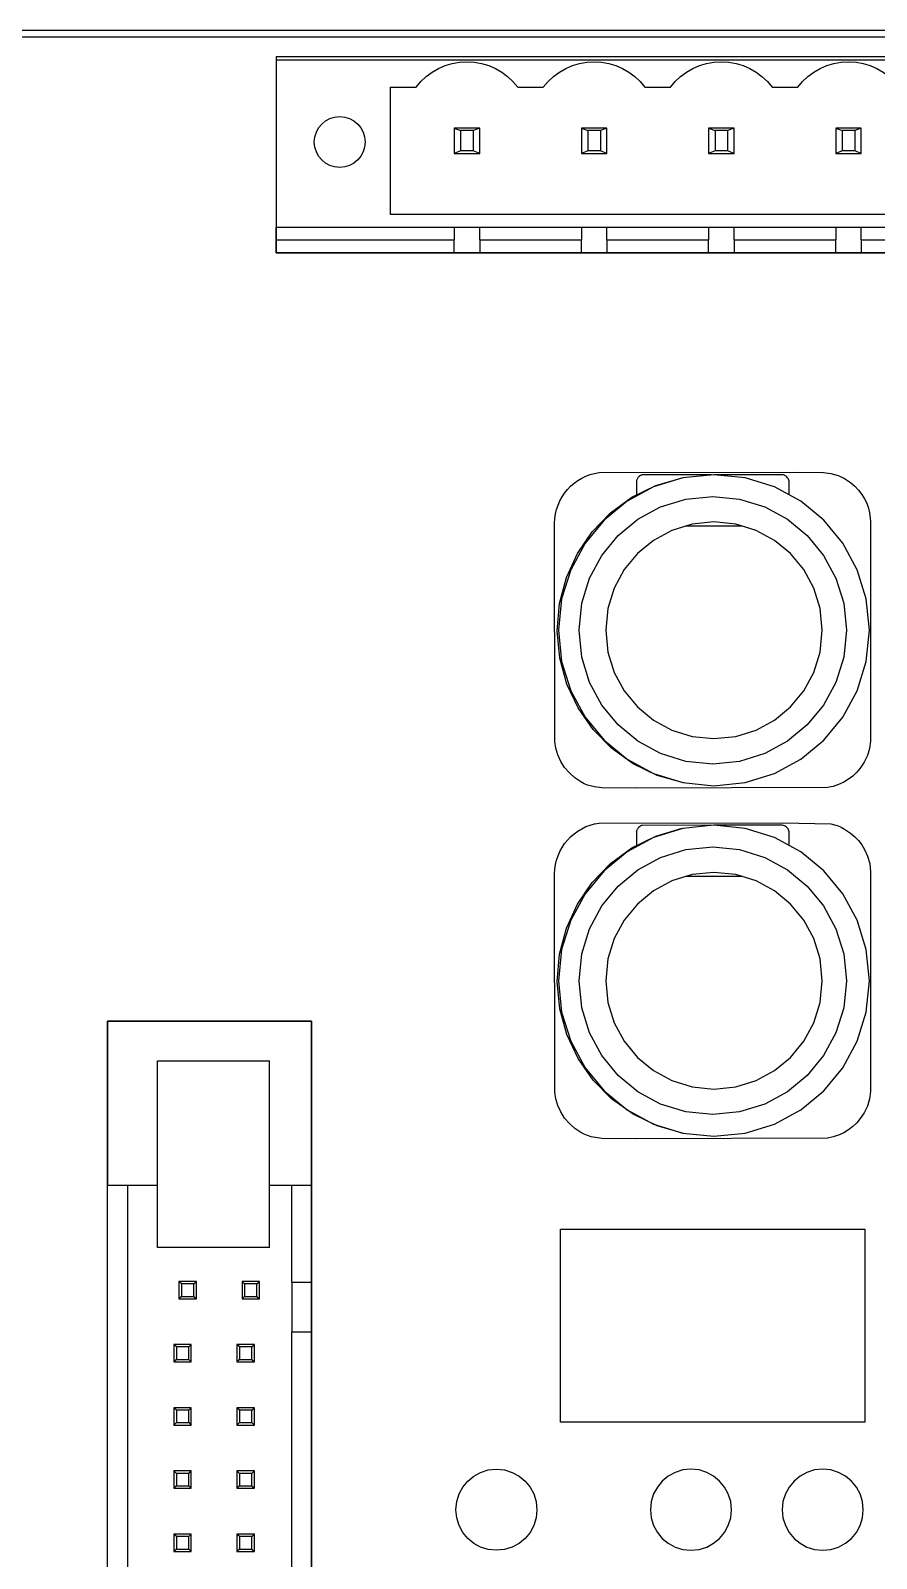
# Model space of a CAD drawing. Header units: metres. Extents: x 0 to 3575, y 0 to 842.
# Drawn here: x 308.45 to 332.1, y 355.48 to 398.17 of the extents above; entities that cross this region are included whole.
import ezdxf

# ---------------------------------------------------------------- set-up
doc = ezdxf.new("R2010")
doc.units = ezdxf.units.M
doc.layers.add('SCHEMATICS', color=7, linetype='Continuous')

msp = doc.modelspace()

# ---------------------------------------------------------------- linework, layer by layer
at = {"layer": 'SCHEMATICS', "color": 7}
for p, q in [((347.314, 398.172), (211.688, 398.172)), ((214.234, 397.994), (346.225, 397.994)), ((343.769, 397.44), (315.321, 397.44)), ((315.321, 397.44), (315.321, 392.675)), ((318.519, 393.031), (318.519, 396.587)), ((318.519, 396.587), (319.231, 396.587)), ((322.075, 396.587), (322.787, 396.587)), ((325.631, 396.587), (326.342, 396.587)), ((329.186, 396.587), (329.9, 396.587)), ((320.299, 395.449), (320.475, 395.376)), ((321.01, 395.449), (320.299, 395.449)), ((320.299, 395.449), (320.299, 394.737)), ((320.475, 395.376), (320.475, 394.807)), ((320.832, 395.376), (320.475, 395.376)), ((321.01, 395.449), (320.832, 395.376)), ((320.832, 395.376), (320.832, 394.807)), ((321.01, 394.737), (321.01, 395.449)), ((323.852, 395.449), (324.033, 395.376)), ((324.566, 395.449), (323.852, 395.449)), ((323.852, 395.449), (323.852, 394.737)), ((324.033, 395.376), (324.033, 394.807)), ((324.386, 395.376), (324.033, 395.376)), ((324.566, 395.449), (324.386, 395.376)), ((324.386, 395.376), (324.386, 394.807)), ((324.566, 394.737), (324.566, 395.449)), ((327.409, 395.449), (327.59, 395.376)), ((328.121, 395.449), (327.409, 395.449)), ((327.409, 395.449), (327.409, 394.737)), ((327.59, 395.376), (327.59, 394.807)), ((327.942, 395.376), (327.59, 395.376)), ((328.121, 395.449), (327.942, 395.376)), ((327.942, 395.376), (327.942, 394.807)), ((328.121, 394.737), (328.121, 395.449)), ((330.966, 395.449), (331.143, 395.376)), ((331.677, 395.449), (330.966, 395.449)), ((330.966, 395.449), (330.966, 394.737)), ((331.143, 395.376), (331.143, 394.807)), ((331.5, 395.376), (331.143, 395.376)), ((331.677, 395.449), (331.5, 395.376)), ((331.5, 395.376), (331.5, 394.807)), ((331.677, 394.737), (331.677, 395.449)), ((320.475, 394.807), (320.299, 394.737)), ((320.299, 394.737), (321.01, 394.737)), ((320.832, 394.807), (320.475, 394.807)), ((321.01, 394.737), (320.832, 394.807)), ((324.033, 394.807), (323.852, 394.737)), ((323.852, 394.737), (324.566, 394.737)), ((324.386, 394.807), (324.033, 394.807)), ((324.566, 394.737), (324.386, 394.807)), ((327.59, 394.807), (327.409, 394.737)), ((327.409, 394.737), (328.121, 394.737)), ((327.942, 394.807), (327.59, 394.807)), ((328.121, 394.737), (327.942, 394.807)), ((331.143, 394.807), (330.966, 394.737)), ((330.966, 394.737), (331.677, 394.737)), ((331.5, 394.807), (331.143, 394.807)), ((331.677, 394.737), (331.5, 394.807)), ((340.211, 393.031), (318.519, 393.031)), ((315.321, 392.321), (315.321, 392.675)), ((315.321, 392.675), (343.769, 392.675)), ((320.299, 392.675), (320.299, 392.321)), ((321.01, 392.321), (321.01, 392.675)), ((323.852, 392.675), (323.852, 392.321)), ((324.566, 392.321), (324.566, 392.675)), ((327.409, 392.675), (327.409, 392.321)), ((328.121, 392.321), (328.121, 392.675)), ((330.966, 392.675), (330.966, 392.321)), ((331.677, 392.321), (331.677, 392.675)), ((315.321, 391.964), (315.321, 392.321)), ((315.321, 392.321), (320.299, 392.321)), ((343.769, 391.964), (315.321, 391.964)), ((320.299, 391.964), (320.299, 392.321)), ((321.01, 392.321), (321.01, 391.964)), ((321.01, 392.321), (323.852, 392.321)), ((323.852, 391.964), (323.852, 392.321)), ((324.566, 392.321), (327.409, 392.321)), ((324.566, 392.321), (324.566, 391.964)), ((327.409, 391.964), (327.409, 392.321)), ((328.121, 392.321), (330.966, 392.321)), ((328.121, 392.321), (328.121, 391.964)), ((330.966, 391.964), (330.966, 392.321)), ((331.677, 392.321), (331.677, 391.964)), ((331.677, 392.321), (334.521, 392.321)), ((323.647, 385.524), (323.754, 385.6)), ((323.754, 385.6), (323.862, 385.666)), ((323.862, 385.666), (323.979, 385.719)), ((323.979, 385.719), (324.097, 385.764)), ((324.097, 385.764), (324.223, 385.799)), ((324.223, 385.799), (324.353, 385.819)), ((324.353, 385.819), (329.897, 385.834)), ((325.392, 385.585), (325.39, 385.564)), ((325.39, 385.564), (325.39, 385.547)), ((325.39, 385.547), (325.39, 385.196)), ((325.396, 385.605), (325.392, 385.585)), ((325.402, 385.622), (325.396, 385.605)), ((325.408, 385.639), (325.402, 385.622)), ((325.418, 385.658), (325.408, 385.639)), ((325.441, 385.689), (325.418, 385.658)), ((325.457, 385.705), (325.441, 385.689)), ((325.474, 385.719), (325.457, 385.705)), ((325.502, 385.736), (325.474, 385.719)), ((325.531, 385.75), (325.502, 385.736)), ((325.541, 385.754), (325.531, 385.75)), ((325.552, 385.756), (325.541, 385.754)), ((327.488, 385.76), (325.552, 385.756)), ((329.465, 385.758), (327.56, 385.76)), ((329.502, 385.753), (329.465, 385.758)), ((329.527, 385.745), (329.502, 385.753)), ((329.552, 385.732), (329.527, 385.745)), ((329.574, 385.717), (329.552, 385.732)), ((329.595, 385.7), (329.574, 385.717)), ((329.615, 385.678), (329.595, 385.7)), ((329.632, 385.659), (329.615, 385.678)), ((329.644, 385.633), (329.632, 385.659)), ((329.652, 385.608), (329.644, 385.633)), ((329.658, 385.576), (329.652, 385.608)), ((329.662, 385.217), (329.658, 385.576)), ((329.897, 385.834), (330.62, 385.82)), ((330.62, 385.82), (330.826, 385.795)), ((330.826, 385.795), (331.028, 385.742)), ((331.028, 385.742), (331.119, 385.703)), ((331.119, 385.703), (331.211, 385.655)), ((331.211, 385.655), (331.38, 385.54)), ((331.38, 385.54), (331.495, 385.439)), ((323.251, 385.027), (323.313, 385.139)), ((323.313, 385.139), (323.382, 385.247)), ((323.382, 385.247), (323.462, 385.347)), ((323.462, 385.347), (323.551, 385.44)), ((323.551, 385.44), (323.647, 385.524)), ((331.495, 385.439), (331.596, 385.332)), ((331.596, 385.332), (331.691, 385.212)), ((331.691, 385.212), (331.768, 385.086)), ((323.13, 384.663), (323.159, 384.787)), ((323.159, 384.787), (323.201, 384.909)), ((323.201, 384.909), (323.251, 385.027)), ((331.768, 385.086), (331.829, 384.961)), ((331.829, 384.961), (331.877, 384.83)), ((331.877, 384.83), (331.911, 384.698)), ((331.911, 384.698), (331.94, 384.462)), ((323.105, 384.408), (323.112, 384.536)), ((323.112, 378.307), (323.105, 384.408)), ((323.112, 384.536), (323.13, 384.663)), ((326.76, 384.336), (328.359, 384.336)), ((331.94, 384.462), (331.934, 378.317)), ((323.141, 378.116), (323.112, 378.307)), ((331.934, 378.317), (331.907, 378.11)), ((323.194, 377.932), (323.141, 378.116)), ((323.278, 377.747), (323.194, 377.932)), ((331.849, 377.914), (331.761, 377.728)), ((331.907, 378.11), (331.849, 377.914)), ((323.385, 377.58), (323.278, 377.747)), ((323.519, 377.426), (323.385, 377.58)), ((323.671, 377.291), (323.519, 377.426)), ((331.549, 377.446), (331.442, 377.341)), ((331.649, 377.564), (331.549, 377.446)), ((331.761, 377.728), (331.649, 377.564)), ((323.837, 377.174), (323.671, 377.291)), ((323.928, 377.127), (323.837, 377.174)), ((324.022, 377.088), (323.928, 377.127)), ((324.221, 377.036), (324.022, 377.088)), ((324.427, 377.012), (324.221, 377.036)), ((325.355, 376.998), (324.427, 377.012)), ((330.729, 377.016), (325.355, 376.998)), ((330.89, 377.05), (330.729, 377.016)), ((331.044, 377.1), (330.89, 377.05)), ((331.194, 377.169), (331.044, 377.1)), ((331.32, 377.249), (331.194, 377.169)), ((331.442, 377.341), (331.32, 377.249)), ((323.551, 375.646), (323.647, 375.729)), ((323.647, 375.729), (323.754, 375.804)), ((323.754, 375.804), (323.862, 375.869)), ((323.862, 375.869), (323.979, 375.926)), ((323.979, 375.926), (324.097, 375.969)), ((324.097, 375.969), (324.223, 376.004)), ((324.223, 376.004), (324.353, 376.023)), ((324.353, 376.023), (329.488, 376.036)), ((325.392, 375.791), (325.39, 375.769)), ((325.39, 375.769), (325.39, 375.751)), ((325.39, 375.751), (325.39, 375.402)), ((325.396, 375.808), (325.392, 375.791)), ((325.402, 375.826), (325.396, 375.808)), ((325.408, 375.845), (325.402, 375.826)), ((325.418, 375.86), (325.408, 375.845)), ((325.441, 375.894), (325.418, 375.86)), ((325.457, 375.91), (325.441, 375.894)), ((325.474, 375.924), (325.457, 375.91)), ((325.502, 375.941), (325.474, 375.924)), ((325.531, 375.955), (325.502, 375.941)), ((325.541, 375.959), (325.531, 375.955)), ((325.552, 375.962), (325.541, 375.959)), ((327.488, 375.964), (325.552, 375.962)), ((329.465, 375.964), (327.56, 375.964)), ((329.504, 375.957), (329.465, 375.964)), ((329.488, 376.036), (330.826, 376.001)), ((329.527, 375.951), (329.504, 375.957)), ((329.552, 375.937), (329.527, 375.951)), ((329.574, 375.922), (329.552, 375.937)), ((329.595, 375.905), (329.574, 375.922)), ((329.615, 375.885), (329.595, 375.905)), ((329.631, 375.861), (329.615, 375.885)), ((329.644, 375.838), (329.631, 375.861)), ((329.652, 375.813), (329.644, 375.838)), ((329.66, 375.781), (329.652, 375.813)), ((329.662, 375.425), (329.66, 375.781)), ((330.826, 376.001), (330.926, 375.978)), ((330.926, 375.978), (331.028, 375.951)), ((331.028, 375.951), (331.119, 375.91)), ((331.119, 375.91), (331.211, 375.858)), ((331.211, 375.858), (331.38, 375.742)), ((331.38, 375.742), (331.495, 375.644)), ((323.251, 375.232), (323.313, 375.345)), ((323.313, 375.345), (323.382, 375.451)), ((323.382, 375.451), (323.462, 375.552)), ((323.462, 375.552), (323.551, 375.646)), ((331.495, 375.644), (331.596, 375.536)), ((331.596, 375.536), (331.691, 375.419)), ((331.691, 375.419), (331.768, 375.291)), ((331.768, 375.291), (331.856, 375.097)), ((323.112, 374.74), (323.13, 374.867)), ((323.13, 374.867), (323.159, 374.992)), ((323.159, 374.992), (323.201, 375.112)), ((323.201, 375.112), (323.251, 375.232)), ((331.856, 375.097), (331.913, 374.896)), ((331.913, 374.896), (331.94, 374.665)), ((323.105, 374.609), (323.112, 374.74)), ((323.112, 368.509), (323.105, 374.609)), ((326.76, 374.54), (328.359, 374.54)), ((331.94, 374.665), (331.934, 368.522)), ((310.608, 370.494), (316.311, 370.494)), ((310.608, 327.177), (310.608, 370.494)), ((316.311, 370.494), (310.608, 370.494)), ((310.608, 370.494), (310.608, 369.57)), ((316.311, 370.494), (316.311, 327.177)), ((316.311, 369.57), (316.311, 370.494)), ((310.608, 369.57), (310.608, 368.891)), ((312, 364.167), (312, 369.384)), ((312, 369.384), (315.13, 369.384)), ((315.13, 364.167), (315.13, 369.384)), ((316.311, 368.891), (316.311, 369.57)), ((310.608, 368.891), (310.608, 365.905)), ((316.311, 365.905), (316.311, 368.891)), ((323.141, 368.32), (323.112, 368.509)), ((331.934, 368.522), (331.907, 368.316)), ((323.194, 368.137), (323.141, 368.32)), ((323.278, 367.953), (323.194, 368.137)), ((331.849, 368.117), (331.761, 367.932)), ((331.907, 368.316), (331.849, 368.117)), ((323.385, 367.784), (323.278, 367.953)), ((323.519, 367.633), (323.385, 367.784)), ((323.671, 367.495), (323.519, 367.633)), ((331.549, 367.65), (331.442, 367.547)), ((331.649, 367.767), (331.549, 367.65)), ((331.761, 367.932), (331.649, 367.767)), ((323.837, 367.381), (323.671, 367.495)), ((323.928, 367.331), (323.837, 367.381)), ((324.022, 367.293), (323.928, 367.331)), ((324.122, 367.262), (324.022, 367.293)), ((324.427, 367.216), (324.122, 367.262)), ((325.355, 367.202), (324.427, 367.216)), ((330.729, 367.221), (325.355, 367.202)), ((330.89, 367.255), (330.729, 367.221)), ((331.044, 367.305), (330.89, 367.255)), ((331.194, 367.374), (331.044, 367.305)), ((331.32, 367.454), (331.194, 367.374)), ((331.442, 367.547), (331.32, 367.454)), ((310.608, 332.048), (310.608, 365.905)), ((310.608, 365.905), (312, 365.905)), ((311.165, 365.905), (311.165, 332.048)), ((315.13, 365.905), (316.311, 365.905)), ((315.755, 363.196), (315.755, 365.905)), ((316.311, 363.196), (316.311, 365.905)), ((313.357, 364.167), (312, 364.167)), ((315.13, 364.169), (313.357, 364.169)), ((312.671, 363.148), (312.601, 363.217)), ((313.089, 363.217), (312.601, 363.217)), ((312.601, 363.217), (312.601, 362.73)), ((313.019, 363.148), (312.671, 363.148)), ((312.671, 363.148), (312.671, 362.8)), ((313.019, 363.148), (313.089, 363.217)), ((313.019, 362.8), (313.019, 363.148)), ((313.089, 362.73), (313.089, 363.217)), ((314.437, 363.148), (314.367, 363.217)), ((314.854, 363.217), (314.367, 363.217)), ((314.367, 363.217), (314.367, 362.73)), ((314.783, 363.148), (314.437, 363.148)), ((314.437, 363.148), (314.437, 362.8)), ((314.783, 363.148), (314.854, 363.217)), ((314.783, 362.8), (314.783, 363.148)), ((314.854, 362.73), (314.854, 363.217)), ((315.755, 363.196), (316.311, 363.196)), ((315.755, 363.196), (315.755, 361.805)), ((316.311, 361.805), (316.311, 363.196)), ((312.671, 362.8), (312.601, 362.73)), ((312.601, 362.73), (313.089, 362.73)), ((312.671, 362.8), (313.019, 362.8)), ((313.019, 362.8), (313.089, 362.73)), ((314.437, 362.8), (314.367, 362.73)), ((314.367, 362.73), (314.854, 362.73)), ((314.437, 362.8), (314.783, 362.8)), ((314.783, 362.8), (314.854, 362.73)), ((315.755, 361.805), (316.311, 361.805)), ((315.755, 350.229), (315.755, 361.805)), ((316.311, 350.229), (316.311, 361.805)), ((312.529, 361.388), (312.458, 361.457)), ((312.946, 361.457), (312.458, 361.457)), ((312.458, 361.457), (312.458, 360.972)), ((312.876, 361.388), (312.529, 361.388)), ((312.529, 361.388), (312.529, 361.04)), ((312.876, 361.388), (312.946, 361.457)), ((312.876, 361.04), (312.876, 361.388)), ((312.946, 360.972), (312.946, 361.457)), ((314.294, 361.388), (314.224, 361.457)), ((314.712, 361.457), (314.224, 361.457)), ((314.224, 361.457), (314.224, 360.972)), ((314.641, 361.388), (314.294, 361.388)), ((314.294, 361.388), (314.294, 361.04)), ((314.641, 361.388), (314.712, 361.457)), ((314.641, 361.04), (314.641, 361.388)), ((314.712, 360.972), (314.712, 361.457)), ((312.529, 361.04), (312.458, 360.972)), ((312.458, 360.972), (312.946, 360.972)), ((312.529, 361.04), (312.876, 361.04)), ((312.876, 361.04), (312.946, 360.972)), ((314.294, 361.04), (314.224, 360.972)), ((314.224, 360.972), (314.712, 360.972)), ((314.294, 361.04), (314.641, 361.04)), ((314.641, 361.04), (314.712, 360.972)), ((312.529, 359.62), (312.458, 359.69)), ((312.946, 359.69), (312.458, 359.69)), ((312.458, 359.69), (312.458, 359.205)), ((312.876, 359.62), (312.529, 359.62)), ((312.529, 359.62), (312.529, 359.273)), ((312.876, 359.62), (312.946, 359.69)), ((312.876, 359.273), (312.876, 359.62)), ((312.946, 359.205), (312.946, 359.69)), ((314.294, 359.62), (314.224, 359.69)), ((314.712, 359.69), (314.224, 359.69)), ((314.224, 359.69), (314.224, 359.205)), ((314.641, 359.62), (314.294, 359.62)), ((314.294, 359.62), (314.294, 359.273)), ((314.641, 359.62), (314.712, 359.69)), ((314.641, 359.273), (314.641, 359.62)), ((314.712, 359.205), (314.712, 359.69)), ((312.529, 359.273), (312.458, 359.205)), ((312.458, 359.205), (312.946, 359.205)), ((312.529, 359.273), (312.876, 359.273)), ((312.876, 359.273), (312.946, 359.205)), ((314.294, 359.273), (314.224, 359.205)), ((314.224, 359.205), (314.712, 359.205)), ((314.294, 359.273), (314.641, 359.273)), ((314.641, 359.273), (314.712, 359.205)), ((312.529, 357.855), (312.458, 357.924)), ((312.946, 357.924), (312.458, 357.924)), ((312.458, 357.924), (312.458, 357.438)), ((312.876, 357.855), (312.529, 357.855)), ((312.529, 357.855), (312.529, 357.508)), ((312.876, 357.855), (312.946, 357.924)), ((312.876, 357.508), (312.876, 357.855)), ((312.946, 357.438), (312.946, 357.924)), ((314.294, 357.855), (314.224, 357.924)), ((314.712, 357.924), (314.224, 357.924)), ((314.224, 357.924), (314.224, 357.438)), ((314.641, 357.855), (314.294, 357.855)), ((314.294, 357.855), (314.294, 357.508)), ((314.641, 357.855), (314.712, 357.924)), ((314.641, 357.508), (314.641, 357.855)), ((314.712, 357.438), (314.712, 357.924)), ((312.529, 357.508), (312.458, 357.438)), ((312.458, 357.438), (312.946, 357.438)), ((312.529, 357.508), (312.876, 357.508)), ((312.876, 357.508), (312.946, 357.438)), ((314.294, 357.508), (314.224, 357.438)), ((314.224, 357.438), (314.712, 357.438)), ((314.294, 357.508), (314.641, 357.508)), ((314.641, 357.508), (314.712, 357.438)), ((312.529, 356.089), (312.458, 356.159)), ((312.946, 356.159), (312.458, 356.159)), ((312.458, 356.159), (312.458, 355.673)), ((312.876, 356.089), (312.529, 356.089)), ((312.529, 356.089), (312.529, 355.74)), ((312.876, 356.089), (312.946, 356.159)), ((312.876, 355.74), (312.876, 356.089)), ((312.946, 355.673), (312.946, 356.159)), ((314.294, 356.089), (314.224, 356.159)), ((314.712, 356.159), (314.224, 356.159)), ((314.224, 356.159), (314.224, 355.673)), ((314.641, 356.089), (314.294, 356.089)), ((314.294, 356.089), (314.294, 355.74)), ((314.641, 356.089), (314.712, 356.159)), ((314.641, 355.74), (314.641, 356.089)), ((314.712, 355.673), (314.712, 356.159)), ((312.529, 355.74), (312.458, 355.673)), ((312.458, 355.673), (312.946, 355.673)), ((312.529, 355.74), (312.876, 355.74)), ((312.876, 355.74), (312.946, 355.673)), ((314.294, 355.74), (314.224, 355.673)), ((314.224, 355.673), (314.712, 355.673)), ((314.294, 355.74), (314.641, 355.74)), ((314.641, 355.74), (314.712, 355.673))]:
    msp.add_line(p, q, dxfattribs=at)
for points in [[(315.323, 391.964), (343.768, 391.964), (343.768, 397.347), (315.323, 397.347), (315.323, 391.964)], [(319.231, 396.587), (319.365, 396.746), (319.516, 396.887), (319.681, 397.009), (319.858, 397.111), (320.045, 397.191), (320.241, 397.25), (320.444, 397.286), (320.651, 397.298)], [(320.651, 397.298), (320.86, 397.286), (321.064, 397.25), (321.261, 397.191), (321.449, 397.111), (321.626, 397.009), (321.79, 396.887), (321.941, 396.746), (322.075, 396.587)], [(322.787, 396.587), (322.923, 396.746), (323.074, 396.887), (323.239, 397.009), (323.416, 397.111), (323.604, 397.191), (323.8, 397.25), (324.003, 397.286), (324.211, 397.298)], [(324.211, 397.298), (324.418, 397.286), (324.621, 397.25), (324.817, 397.191), (325.005, 397.111), (325.182, 397.009), (325.346, 396.887), (325.497, 396.746), (325.631, 396.587)], [(326.342, 396.587), (326.477, 396.746), (326.628, 396.887), (326.793, 397.009), (326.971, 397.111), (327.159, 397.191), (327.355, 397.25), (327.559, 397.286), (327.767, 397.298)], [(327.767, 397.298), (327.974, 397.286), (328.176, 397.25), (328.372, 397.191), (328.559, 397.111), (328.736, 397.009), (328.901, 396.887), (329.052, 396.746), (329.186, 396.587)], [(329.9, 396.587), (330.034, 396.746), (330.184, 396.887), (330.349, 397.009), (330.526, 397.111), (330.714, 397.191), (330.91, 397.25), (331.114, 397.286), (331.323, 397.298)], [(331.323, 397.298), (331.531, 397.286), (331.733, 397.25), (331.929, 397.191), (332.116, 397.111), (332.293, 397.009), (332.457, 396.887), (332.606, 396.746), (332.739, 396.587)], [(316.387, 395.057), (316.402, 395.2), (316.443, 395.334), (316.508, 395.454), (316.595, 395.559), (316.7, 395.646), (316.821, 395.711), (316.955, 395.753), (317.099, 395.767)], [(317.099, 395.767), (317.241, 395.753), (317.374, 395.711), (317.495, 395.646), (317.6, 395.559), (317.687, 395.454), (317.753, 395.334), (317.794, 395.2), (317.809, 395.057)], [(317.099, 394.347), (316.955, 394.361), (316.821, 394.403), (316.7, 394.468), (316.595, 394.555), (316.508, 394.66), (316.443, 394.781), (316.402, 394.914), (316.387, 395.057)], [(317.809, 395.057), (317.794, 394.914), (317.753, 394.781), (317.687, 394.66), (317.6, 394.555), (317.495, 394.468), (317.374, 394.403), (317.241, 394.361), (317.099, 394.347)], [(323.178, 381.398), (323.243, 382.162), (323.435, 382.886), (323.744, 383.558), (324.159, 384.164), (324.67, 384.692), (325.267, 385.129), (325.938, 385.461), (326.673, 385.676)], [(327.56, 385.76), (326.685, 385.672), (325.869, 385.419), (325.13, 385.018), (324.487, 384.488), (323.955, 383.845), (323.554, 383.107), (323.301, 382.291), (323.212, 381.415)], [(331.907, 381.415), (331.819, 382.291), (331.565, 383.107), (331.164, 383.845), (330.633, 384.488), (329.99, 385.018), (329.252, 385.419), (328.436, 385.672), (327.56, 385.76)], [(323.787, 381.415), (323.863, 382.168), (324.08, 382.87), (324.425, 383.506), (324.881, 384.059), (325.434, 384.516), (326.069, 384.861), (326.77, 385.079), (327.524, 385.155)], [(327.524, 385.155), (328.278, 385.079), (328.98, 384.861), (329.615, 384.516), (330.168, 384.059), (330.624, 383.506), (330.969, 382.87), (331.186, 382.168), (331.262, 381.415)], [(327.56, 384.443), (326.95, 384.381), (326.382, 384.205), (325.868, 383.926), (325.421, 383.556), (325.051, 383.108), (324.773, 382.594), (324.597, 382.026), (324.535, 381.415)], [(330.589, 381.415), (330.528, 382.026), (330.351, 382.594), (330.072, 383.108), (329.702, 383.556), (329.253, 383.926), (328.739, 384.205), (328.17, 384.381), (327.56, 384.443)], [(326.707, 377.149), (325.97, 377.358), (325.297, 377.684), (324.697, 378.116), (324.181, 378.639), (323.761, 379.242), (323.446, 379.912), (323.249, 380.634), (323.178, 381.398)], [(323.212, 381.415), (323.301, 380.54), (323.554, 379.725), (323.955, 378.987), (324.487, 378.343), (325.13, 377.813), (325.869, 377.412), (326.685, 377.158), (327.56, 377.07)], [(327.524, 377.675), (326.77, 377.751), (326.069, 377.969), (325.434, 378.314), (324.881, 378.771), (324.425, 379.324), (324.08, 379.959), (323.863, 380.661), (323.787, 381.415)], [(324.535, 381.415), (324.597, 380.805), (324.773, 380.238), (325.051, 379.723), (325.421, 379.275), (325.868, 378.906), (326.382, 378.627), (326.95, 378.45), (327.56, 378.388)], [(331.262, 381.415), (331.186, 380.661), (330.969, 379.959), (330.624, 379.324), (330.168, 378.771), (329.615, 378.314), (328.98, 377.969), (328.278, 377.751), (327.524, 377.675)], [(327.56, 378.388), (328.17, 378.45), (328.739, 378.627), (329.253, 378.906), (329.702, 379.275), (330.072, 379.723), (330.351, 380.238), (330.528, 380.805), (330.589, 381.415)], [(327.56, 377.07), (328.436, 377.158), (329.252, 377.412), (329.99, 377.813), (330.633, 378.343), (331.164, 378.987), (331.565, 379.725), (331.819, 380.54), (331.907, 381.415)], [(323.178, 371.603), (323.243, 372.367), (323.435, 373.091), (323.744, 373.763), (324.159, 374.369), (324.67, 374.896), (325.267, 375.333), (325.938, 375.665), (326.673, 375.88)], [(327.56, 375.964), (326.685, 375.875), (325.869, 375.622), (325.13, 375.222), (324.487, 374.692), (323.955, 374.049), (323.554, 373.311), (323.301, 372.495), (323.212, 371.62)], [(331.907, 371.62), (331.819, 372.495), (331.565, 373.311), (331.164, 374.049), (330.633, 374.692), (329.99, 375.222), (329.252, 375.622), (328.436, 375.875), (327.56, 375.964)], [(323.787, 371.62), (323.863, 372.373), (324.08, 373.075), (324.425, 373.71), (324.881, 374.264), (325.434, 374.721), (326.069, 375.066), (326.77, 375.284), (327.524, 375.36)], [(327.524, 375.36), (328.278, 375.284), (328.98, 375.066), (329.615, 374.721), (330.168, 374.264), (330.624, 373.71), (330.969, 373.075), (331.186, 372.373), (331.262, 371.62)], [(327.56, 374.646), (326.95, 374.585), (326.382, 374.409), (325.868, 374.13), (325.421, 373.76), (325.051, 373.312), (324.773, 372.798), (324.597, 372.23), (324.535, 371.62)], [(330.589, 371.62), (330.528, 372.23), (330.351, 372.798), (330.072, 373.312), (329.702, 373.76), (329.253, 374.13), (328.739, 374.409), (328.17, 374.585), (327.56, 374.646)], [(326.707, 367.353), (325.97, 367.562), (325.297, 367.889), (324.697, 368.321), (324.181, 368.845), (323.761, 369.448), (323.446, 370.117), (323.249, 370.84), (323.178, 371.603)], [(323.212, 371.62), (323.301, 370.744), (323.554, 369.928), (323.955, 369.19), (324.487, 368.546), (325.13, 368.016), (325.869, 367.615), (326.685, 367.362), (327.56, 367.274)], [(327.524, 367.882), (326.77, 367.957), (326.069, 368.175), (325.434, 368.519), (324.881, 368.976), (324.425, 369.529), (324.08, 370.164), (323.863, 370.866), (323.787, 371.62)], [(324.535, 371.62), (324.597, 371.01), (324.773, 370.442), (325.051, 369.928), (325.421, 369.48), (325.868, 369.11), (326.382, 368.831), (326.95, 368.655), (327.56, 368.593)], [(331.262, 371.62), (331.186, 370.866), (330.969, 370.164), (330.624, 369.529), (330.168, 368.976), (329.615, 368.519), (328.98, 368.175), (328.278, 367.957), (327.524, 367.882)], [(327.56, 368.593), (328.17, 368.655), (328.739, 368.831), (329.253, 369.11), (329.702, 369.48), (330.072, 369.928), (330.351, 370.442), (330.528, 371.01), (330.589, 371.62)], [(327.56, 367.274), (328.436, 367.362), (329.252, 367.615), (329.99, 368.016), (330.633, 368.546), (331.164, 369.19), (331.565, 369.928), (331.819, 370.744), (331.907, 371.62)], [(323.273, 359.287), (323.273, 364.677), (331.773, 364.677), (331.773, 359.287), (323.273, 359.287)], [(320.344, 356.839), (320.367, 357.068), (320.434, 357.281), (320.538, 357.473), (320.677, 357.641), (320.845, 357.779), (321.037, 357.883), (321.25, 357.949), (321.479, 357.972)], [(321.479, 357.972), (321.707, 357.949), (321.919, 357.883), (322.112, 357.779), (322.279, 357.641), (322.418, 357.473), (322.522, 357.281), (322.588, 357.068), (322.611, 356.839)], [(326.917, 357.972), (326.689, 357.949), (326.476, 357.883), (326.283, 357.779), (326.116, 357.64), (325.977, 357.473), (325.873, 357.28), (325.807, 357.068), (325.784, 356.84)], [(328.05, 356.84), (328.027, 357.068), (327.961, 357.28), (327.857, 357.473), (327.718, 357.64), (327.551, 357.779), (327.359, 357.883), (327.146, 357.949), (326.917, 357.972)], [(330.599, 357.972), (330.371, 357.949), (330.158, 357.883), (329.965, 357.779), (329.798, 357.64), (329.659, 357.473), (329.555, 357.28), (329.489, 357.068), (329.466, 356.84)], [(331.733, 356.84), (331.71, 357.068), (331.644, 357.28), (331.54, 357.473), (331.401, 357.64), (331.234, 357.779), (331.041, 357.883), (330.828, 357.949), (330.599, 357.972)], [(321.479, 355.706), (321.25, 355.729), (321.037, 355.795), (320.845, 355.899), (320.677, 356.038), (320.538, 356.205), (320.434, 356.397), (320.367, 356.61), (320.344, 356.839)], [(322.611, 356.839), (322.588, 356.61), (322.522, 356.397), (322.418, 356.205), (322.279, 356.038), (322.112, 355.899), (321.919, 355.795), (321.707, 355.729), (321.479, 355.706)], [(325.784, 356.84), (325.807, 356.611), (325.873, 356.398), (325.977, 356.206), (326.116, 356.038), (326.283, 355.9), (326.476, 355.795), (326.689, 355.729), (326.917, 355.706)], [(326.917, 355.706), (327.146, 355.729), (327.359, 355.795), (327.551, 355.9), (327.718, 356.038), (327.857, 356.206), (327.961, 356.398), (328.027, 356.611), (328.05, 356.84)], [(329.466, 356.84), (329.489, 356.611), (329.555, 356.398), (329.659, 356.206), (329.798, 356.038), (329.965, 355.9), (330.158, 355.795), (330.371, 355.729), (330.599, 355.706)], [(330.599, 355.706), (330.828, 355.729), (331.041, 355.795), (331.234, 355.9), (331.401, 356.038), (331.54, 356.206), (331.644, 356.398), (331.71, 356.611), (331.733, 356.84)]]:
    msp.add_lwpolyline(points, dxfattribs=at)

doc.saveas('drawing.dxf')
